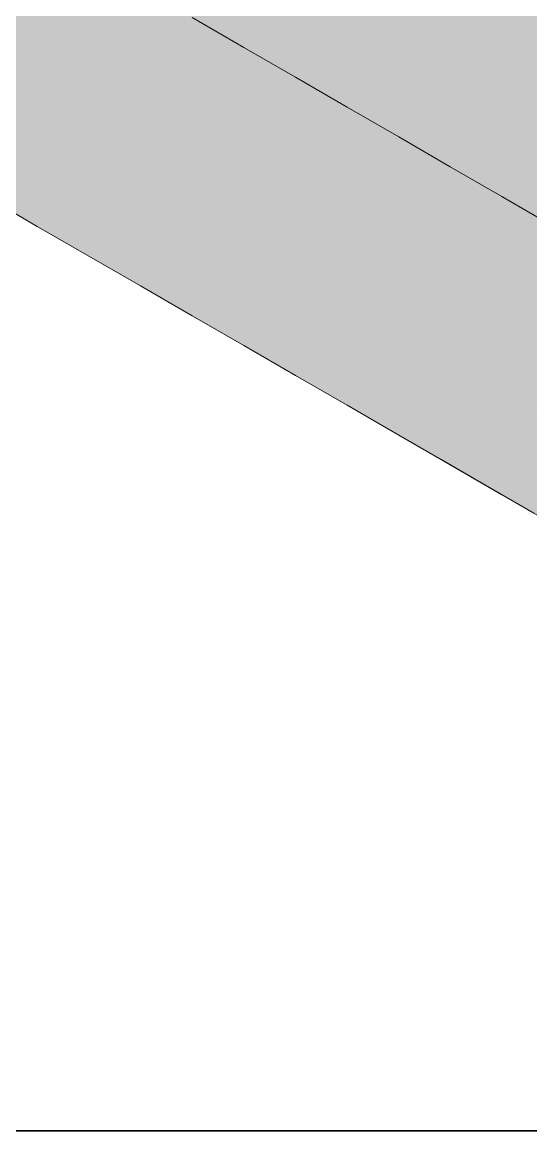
# Model space of a CAD drawing. Header units: metres. Extents: x 349122 to 349453, y 9281252 to 9281971.
# Drawn here: x 349263.946 to 349264.202, y 9281655.22 to 9281655.778 of the extents above; entities that cross this region are included whole.
import ezdxf

# ---------------------------------------------------------------- set-up
doc = ezdxf.new("R2010")
doc.units = ezdxf.units.M
doc.header["$LTSCALE"] = 0.25
doc.layers.add('ISO-3D', color=7, linetype='CONTINUOUS', lineweight=13)
doc.layers.add('ISO-3D-ARISTAS', color=250, linetype='CONTINUOUS', lineweight=13)
doc.layers.add('PANEL', color=5, linetype='CONTINUOUS', lineweight=35, true_color=0x1f4e79)

msp = doc.modelspace()

# ---------------------------------------------------------------- linework, layer by layer
at = {"layer": 'ISO-3D', "true_color": 0x9e9d98}
for points in [[(349263.97921, 9281655.77579), (349263.95323, 9281655.79079), (349263.97921, 9281655.80474), (349263.95323, 9281655.81974)], [(349264.03117, 9281655.77474), (349264.00519, 9281655.78974), (349264.03117, 9281655.80368), (349264.00519, 9281655.81868)], [(349264.08313, 9281655.77368), (349264.05715, 9281655.78868), (349264.08313, 9281655.80263), (349264.05715, 9281655.81763)], [(349264.1351, 9281655.77625), (349264.10912, 9281655.79125), (349264.1351, 9281655.80437), (349264.10912, 9281655.81937)], [(349264.1351, 9281655.77263), (349264.10912, 9281655.78763), (349264.1351, 9281655.80158), (349264.10912, 9281655.81658)], [(349264.1784, 9281655.77658), (349264.15675, 9281655.78908), (349264.1784, 9281655.80553), (349264.15675, 9281655.81803)], [(349264.18706, 9281655.77437), (349264.16108, 9281655.78937), (349264.18706, 9281655.8025), (349264.16108, 9281655.8175)], [(349263.95323, 9281655.76184), (349263.92725, 9281655.77684), (349263.95323, 9281655.79079), (349263.92725, 9281655.80579)], [(349264.00519, 9281655.76079), (349263.97921, 9281655.77579), (349264.00519, 9281655.78974), (349263.97921, 9281655.80474)], [(349264.05715, 9281655.765), (349264.03117, 9281655.78), (349264.05715, 9281655.79312), (349264.03117, 9281655.80812)], [(349264.10912, 9281655.76312), (349264.08313, 9281655.77812), (349264.10912, 9281655.79125), (349264.08313, 9281655.80625)], [(349264.16108, 9281655.76125), (349264.1351, 9281655.77625), (349264.16108, 9281655.78937), (349264.1351, 9281655.80437)], [(349264.20314, 9281655.76229), (349264.1784, 9281655.77658), (349264.20314, 9281655.79124), (349264.1784, 9281655.80553)], [(349264.05715, 9281655.75974), (349264.03117, 9281655.77474), (349264.05715, 9281655.78868), (349264.03117, 9281655.80368)], [(349264.10912, 9281655.75868), (349264.08313, 9281655.77368), (349264.10912, 9281655.78763), (349264.08313, 9281655.80263)], [(349264.15675, 9281655.76013), (349264.1351, 9281655.77263), (349264.15675, 9281655.78908), (349264.1351, 9281655.80158)], [(349264.21304, 9281655.75937), (349264.18706, 9281655.77437), (349264.21304, 9281655.7875), (349264.18706, 9281655.8025)], [(349264.08313, 9281655.75), (349264.05715, 9281655.765), (349264.08313, 9281655.77812), (349264.05715, 9281655.79312)], [(349263.97921, 9281655.74684), (349263.95323, 9281655.76184), (349263.97921, 9281655.77579), (349263.95323, 9281655.79079)], [(349264.03117, 9281655.74579), (349264.00519, 9281655.76079), (349264.03117, 9281655.77474), (349264.00519, 9281655.78974)], [(349264.08313, 9281655.74474), (349264.05715, 9281655.75974), (349264.08313, 9281655.77368), (349264.05715, 9281655.78868)], [(349264.1351, 9281655.74812), (349264.10912, 9281655.76312), (349264.1351, 9281655.77625), (349264.10912, 9281655.79125)], [(349264.1351, 9281655.74368), (349264.10912, 9281655.75868), (349264.1351, 9281655.77263), (349264.10912, 9281655.78763)], [(349264.1784, 9281655.74763), (349264.15675, 9281655.76013), (349264.1784, 9281655.77658), (349264.15675, 9281655.78908)], [(349264.18706, 9281655.74625), (349264.16108, 9281655.76125), (349264.18706, 9281655.77437), (349264.16108, 9281655.78937)], [(349263.95323, 9281655.73289), (349263.92725, 9281655.74789), (349263.95323, 9281655.76184), (349263.92725, 9281655.77684)], [(349264.10912, 9281655.735), (349264.08313, 9281655.75), (349264.10912, 9281655.76312), (349264.08313, 9281655.77812)], [(349264.20314, 9281655.73335), (349264.1784, 9281655.74763), (349264.20314, 9281655.76229), (349264.1784, 9281655.77658)], [(349264.00519, 9281655.73184), (349263.97921, 9281655.74684), (349264.00519, 9281655.76079), (349263.97921, 9281655.77579)], [(349264.05715, 9281655.73079), (349264.03117, 9281655.74579), (349264.05715, 9281655.75974), (349264.03117, 9281655.77474)], [(349264.10912, 9281655.72974), (349264.08313, 9281655.74474), (349264.10912, 9281655.75868), (349264.08313, 9281655.77368)], [(349264.16108, 9281655.73312), (349264.1351, 9281655.74812), (349264.16108, 9281655.76125), (349264.1351, 9281655.77625)], [(349264.15675, 9281655.73118), (349264.1351, 9281655.74368), (349264.15675, 9281655.76013), (349264.1351, 9281655.77263)], [(349264.21304, 9281655.73125), (349264.18706, 9281655.74625), (349264.21304, 9281655.75937), (349264.18706, 9281655.77437)], [(349263.97921, 9281655.71789), (349263.95323, 9281655.73289), (349263.97921, 9281655.74684), (349263.95323, 9281655.76184)], [(349264.03117, 9281655.71684), (349264.00519, 9281655.73184), (349264.03117, 9281655.74579), (349264.00519, 9281655.76079)], [(349264.08313, 9281655.71579), (349264.05715, 9281655.73079), (349264.08313, 9281655.74474), (349264.05715, 9281655.75974)], [(349264.1351, 9281655.72), (349264.10912, 9281655.735), (349264.1351, 9281655.74812), (349264.10912, 9281655.76312)], [(349264.1784, 9281655.71868), (349264.15675, 9281655.73118), (349264.1784, 9281655.74763), (349264.15675, 9281655.76013)], [(349264.18706, 9281655.71812), (349264.16108, 9281655.73312), (349264.18706, 9281655.74625), (349264.16108, 9281655.76125)], [(349264.1351, 9281655.71474), (349264.10912, 9281655.72974), (349264.1351, 9281655.74368), (349264.10912, 9281655.75868)], [(349263.95323, 9281655.70395), (349263.92725, 9281655.71895), (349263.95323, 9281655.73289), (349263.92725, 9281655.74789)], [(349264.00519, 9281655.70289), (349263.97921, 9281655.71789), (349264.00519, 9281655.73184), (349263.97921, 9281655.74684)], [(349264.05715, 9281655.70184), (349264.03117, 9281655.71684), (349264.05715, 9281655.73079), (349264.03117, 9281655.74579)], [(349264.10912, 9281655.70079), (349264.08313, 9281655.71579), (349264.10912, 9281655.72974), (349264.08313, 9281655.74474)], [(349264.16108, 9281655.705), (349264.1351, 9281655.72), (349264.16108, 9281655.73312), (349264.1351, 9281655.74812)], [(349264.15675, 9281655.70224), (349264.1351, 9281655.71474), (349264.15675, 9281655.73118), (349264.1351, 9281655.74368)], [(349264.20314, 9281655.7044), (349264.1784, 9281655.71868), (349264.20314, 9281655.73335), (349264.1784, 9281655.74763)], [(349264.21304, 9281655.70312), (349264.18706, 9281655.71812), (349264.21304, 9281655.73125), (349264.18706, 9281655.74625)], [(349263.97921, 9281655.68895), (349263.95323, 9281655.70395), (349263.97921, 9281655.71789), (349263.95323, 9281655.73289)], [(349264.03117, 9281655.68789), (349264.00519, 9281655.70289), (349264.03117, 9281655.71684), (349264.00519, 9281655.73184)], [(349264.18706, 9281655.69), (349264.16108, 9281655.705), (349264.18706, 9281655.71812), (349264.16108, 9281655.73312)], [(349264.08313, 9281655.68684), (349264.05715, 9281655.70184), (349264.08313, 9281655.71579), (349264.05715, 9281655.73079)], [(349264.1351, 9281655.68579), (349264.10912, 9281655.70079), (349264.1351, 9281655.71474), (349264.10912, 9281655.72974)], [(349264.1784, 9281655.68974), (349264.15675, 9281655.70224), (349264.1784, 9281655.71868), (349264.15675, 9281655.73118)], [(349263.95323, 9281655.675), (349263.92725, 9281655.69), (349263.95323, 9281655.70395), (349263.92725, 9281655.71895)], [(349264.00519, 9281655.67395), (349263.97921, 9281655.68895), (349264.00519, 9281655.70289), (349263.97921, 9281655.71789)], [(349264.05715, 9281655.67289), (349264.03117, 9281655.68789), (349264.05715, 9281655.70184), (349264.03117, 9281655.71684)], [(349264.10912, 9281655.67184), (349264.08313, 9281655.68684), (349264.10912, 9281655.70079), (349264.08313, 9281655.71579)], [(349264.20314, 9281655.67545), (349264.1784, 9281655.68974), (349264.20314, 9281655.7044), (349264.1784, 9281655.71868)], [(349264.21304, 9281655.675), (349264.18706, 9281655.69), (349264.21304, 9281655.70312), (349264.18706, 9281655.71812)], [(349264.15675, 9281655.67329), (349264.1351, 9281655.68579), (349264.15675, 9281655.70224), (349264.1351, 9281655.71474)], [(349263.97921, 9281655.66), (349263.95323, 9281655.675), (349263.97921, 9281655.68895), (349263.95323, 9281655.70395)], [(349264.03117, 9281655.65895), (349264.00519, 9281655.67395), (349264.03117, 9281655.68789), (349264.00519, 9281655.70289)], [(349264.08313, 9281655.65789), (349264.05715, 9281655.67289), (349264.08313, 9281655.68684), (349264.05715, 9281655.70184)], [(349264.1351, 9281655.65684), (349264.10912, 9281655.67184), (349264.1351, 9281655.68579), (349264.10912, 9281655.70079)], [(349264.1784, 9281655.66079), (349264.15675, 9281655.67329), (349264.1784, 9281655.68974), (349264.15675, 9281655.70224)], [(349264.00519, 9281655.645), (349263.97921, 9281655.66), (349264.00519, 9281655.67395), (349263.97921, 9281655.68895)], [(349264.05715, 9281655.64395), (349264.03117, 9281655.65895), (349264.05715, 9281655.67289), (349264.03117, 9281655.68789)], [(349264.20314, 9281655.6465), (349264.1784, 9281655.66079), (349264.20314, 9281655.67545), (349264.1784, 9281655.68974)], [(349264.10912, 9281655.64289), (349264.08313, 9281655.65789), (349264.10912, 9281655.67184), (349264.08313, 9281655.68684)], [(349264.15675, 9281655.64434), (349264.1351, 9281655.65684), (349264.15675, 9281655.67329), (349264.1351, 9281655.68579)], [(349264.03117, 9281655.63), (349264.00519, 9281655.645), (349264.03117, 9281655.65895), (349264.00519, 9281655.67395)], [(349264.08313, 9281655.62895), (349264.05715, 9281655.64395), (349264.08313, 9281655.65789), (349264.05715, 9281655.67289)], [(349264.1351, 9281655.62789), (349264.10912, 9281655.64289), (349264.1351, 9281655.65684), (349264.10912, 9281655.67184)], [(349264.1784, 9281655.63184), (349264.15675, 9281655.64434), (349264.1784, 9281655.66079), (349264.15675, 9281655.67329)], [(349264.20314, 9281655.61756), (349264.1784, 9281655.63184), (349264.20314, 9281655.6465), (349264.1784, 9281655.66079)], [(349264.05715, 9281655.615), (349264.03117, 9281655.63), (349264.05715, 9281655.64395), (349264.03117, 9281655.65895)], [(349264.10912, 9281655.61395), (349264.08313, 9281655.62895), (349264.10912, 9281655.64289), (349264.08313, 9281655.65789)], [(349264.15675, 9281655.61539), (349264.1351, 9281655.62789), (349264.15675, 9281655.64434), (349264.1351, 9281655.65684)], [(349264.08313, 9281655.6), (349264.05715, 9281655.615), (349264.08313, 9281655.62895), (349264.05715, 9281655.64395)], [(349264.1351, 9281655.59895), (349264.10912, 9281655.61395), (349264.1351, 9281655.62789), (349264.10912, 9281655.64289)], [(349264.1784, 9281655.60289), (349264.15675, 9281655.61539), (349264.1784, 9281655.63184), (349264.15675, 9281655.64434)], [(349264.20314, 9281655.58861), (349264.1784, 9281655.60289), (349264.20314, 9281655.61756), (349264.1784, 9281655.63184)], [(349264.10912, 9281655.585), (349264.08313, 9281655.6), (349264.10912, 9281655.61395), (349264.08313, 9281655.62895)], [(349264.15675, 9281655.58645), (349264.1351, 9281655.59895), (349264.15675, 9281655.61539), (349264.1351, 9281655.62789)], [(349264.1784, 9281655.57395), (349264.15675, 9281655.58645), (349264.1784, 9281655.60289), (349264.15675, 9281655.61539)], [(349264.1351, 9281655.57), (349264.10912, 9281655.585), (349264.1351, 9281655.59895), (349264.10912, 9281655.61395)], [(349264.15675, 9281655.5575), (349264.1351, 9281655.57), (349264.15675, 9281655.58645), (349264.1351, 9281655.59895)], [(349264.20314, 9281655.55966), (349264.1784, 9281655.57395), (349264.20314, 9281655.58861), (349264.1784, 9281655.60289)], [(349264.1784, 9281655.545), (349264.15675, 9281655.5575), (349264.1784, 9281655.57395), (349264.15675, 9281655.58645)], [(349264.20314, 9281655.53071), (349264.1784, 9281655.545), (349264.20314, 9281655.55966), (349264.1784, 9281655.57395)]]:
    msp.add_solid(points, dxfattribs=at)
at = {"layer": 'ISO-3D', "true_color": 0xb0aea8}
for points in [[(349263.98354, 9281655.7825), (349263.96189, 9281655.77), (349263.95756, 9281655.7975), (349263.93591, 9281655.785)], [(349264.03117, 9281655.78), (349264.00952, 9281655.7675), (349264.00519, 9281655.795), (349263.98354, 9281655.7825)], [(349263.96189, 9281655.77), (349263.94024, 9281655.7575), (349263.93591, 9281655.785), (349263.91426, 9281655.7725)], [(349264.00952, 9281655.7675), (349263.98787, 9281655.755), (349263.98354, 9281655.7825), (349263.96189, 9281655.77)], [(349264.05715, 9281655.765), (349264.0355, 9281655.7525), (349264.03117, 9281655.78), (349264.00952, 9281655.7675)], [(349263.98787, 9281655.755), (349263.96622, 9281655.7425), (349263.96189, 9281655.77), (349263.94024, 9281655.7575)], [(349264.0355, 9281655.7525), (349264.01385, 9281655.74), (349264.00952, 9281655.7675), (349263.98787, 9281655.755)], [(349264.08313, 9281655.75), (349264.06148, 9281655.7375), (349264.05715, 9281655.765), (349264.0355, 9281655.7525)], [(349263.96622, 9281655.7425), (349263.94457, 9281655.73), (349263.94024, 9281655.7575), (349263.91859, 9281655.745)], [(349264.01385, 9281655.74), (349263.9922, 9281655.7275), (349263.98787, 9281655.755), (349263.96622, 9281655.7425)], [(349264.06148, 9281655.7375), (349264.03983, 9281655.725), (349264.0355, 9281655.7525), (349264.01385, 9281655.74)], [(349264.10912, 9281655.735), (349264.08746, 9281655.7225), (349264.08313, 9281655.75), (349264.06148, 9281655.7375)], [(349263.9922, 9281655.7275), (349263.97055, 9281655.715), (349263.96622, 9281655.7425), (349263.94457, 9281655.73)], [(349264.03983, 9281655.725), (349264.01818, 9281655.7125), (349264.01385, 9281655.74), (349263.9922, 9281655.7275)], [(349264.08746, 9281655.7225), (349264.06581, 9281655.71), (349264.06148, 9281655.7375), (349264.03983, 9281655.725)], [(349264.1351, 9281655.72), (349264.11345, 9281655.7075), (349264.10912, 9281655.735), (349264.08746, 9281655.7225)], [(349263.97055, 9281655.715), (349263.9489, 9281655.7025), (349263.94457, 9281655.73), (349263.92292, 9281655.7175)], [(349264.01818, 9281655.7125), (349263.99653, 9281655.7), (349263.9922, 9281655.7275), (349263.97055, 9281655.715)], [(349264.06581, 9281655.71), (349264.04416, 9281655.6975), (349264.03983, 9281655.725), (349264.01818, 9281655.7125)], [(349264.11345, 9281655.7075), (349264.09179, 9281655.695), (349264.08746, 9281655.7225), (349264.06581, 9281655.71)], [(349263.9489, 9281655.7025), (349263.92725, 9281655.69), (349263.92292, 9281655.7175), (349263.90127, 9281655.705)], [(349264.16108, 9281655.705), (349264.13943, 9281655.6925), (349264.1351, 9281655.72), (349264.11345, 9281655.7075)], [(349263.99653, 9281655.7), (349263.97488, 9281655.6875), (349263.97055, 9281655.715), (349263.9489, 9281655.7025)], [(349264.04416, 9281655.6975), (349264.02251, 9281655.685), (349264.01818, 9281655.7125), (349263.99653, 9281655.7)], [(349264.09179, 9281655.695), (349264.07014, 9281655.6825), (349264.06581, 9281655.71), (349264.04416, 9281655.6975)], [(349264.13943, 9281655.6925), (349264.11778, 9281655.68), (349264.11345, 9281655.7075), (349264.09179, 9281655.695)], [(349264.18706, 9281655.69), (349264.16541, 9281655.6775), (349264.16108, 9281655.705), (349264.13943, 9281655.6925)], [(349263.97488, 9281655.6875), (349263.95323, 9281655.675), (349263.9489, 9281655.7025), (349263.92725, 9281655.69)], [(349264.02251, 9281655.685), (349264.00086, 9281655.6725), (349263.99653, 9281655.7), (349263.97488, 9281655.6875)], [(349264.07014, 9281655.6825), (349264.04849, 9281655.67), (349264.04416, 9281655.6975), (349264.02251, 9281655.685)], [(349264.11778, 9281655.68), (349264.09613, 9281655.6675), (349264.09179, 9281655.695), (349264.07014, 9281655.6825)], [(349264.00086, 9281655.6725), (349263.97921, 9281655.66), (349263.97488, 9281655.6875), (349263.95323, 9281655.675)], [(349264.16541, 9281655.6775), (349264.14376, 9281655.665), (349264.13943, 9281655.6925), (349264.11778, 9281655.68)], [(349264.21304, 9281655.675), (349264.19139, 9281655.6625), (349264.18706, 9281655.69), (349264.16541, 9281655.6775)], [(349264.04849, 9281655.67), (349264.02684, 9281655.6575), (349264.02251, 9281655.685), (349264.00086, 9281655.6725)], [(349264.09613, 9281655.6675), (349264.07447, 9281655.655), (349264.07014, 9281655.6825), (349264.04849, 9281655.67)], [(349264.14376, 9281655.665), (349264.12211, 9281655.6525), (349264.11778, 9281655.68), (349264.09613, 9281655.6675)], [(349264.19139, 9281655.6625), (349264.16974, 9281655.65), (349264.16541, 9281655.6775), (349264.14376, 9281655.665)], [(349264.02684, 9281655.6575), (349264.00519, 9281655.645), (349264.00086, 9281655.6725), (349263.97921, 9281655.66)], [(349264.23902, 9281655.66), (349264.21737, 9281655.6475), (349264.21304, 9281655.675), (349264.19139, 9281655.6625)], [(349264.07447, 9281655.655), (349264.05282, 9281655.6425), (349264.04849, 9281655.67), (349264.02684, 9281655.6575)], [(349264.12211, 9281655.6525), (349264.10046, 9281655.64), (349264.09613, 9281655.6675), (349264.07447, 9281655.655)], [(349264.16974, 9281655.65), (349264.14809, 9281655.6375), (349264.14376, 9281655.665), (349264.12211, 9281655.6525)], [(349264.21737, 9281655.6475), (349264.19572, 9281655.635), (349264.19139, 9281655.6625), (349264.16974, 9281655.65)], [(349264.05282, 9281655.6425), (349264.03117, 9281655.63), (349264.02684, 9281655.6575), (349264.00519, 9281655.645)], [(349264.10046, 9281655.64), (349264.0788, 9281655.6275), (349264.07447, 9281655.655), (349264.05282, 9281655.6425)], [(349264.14809, 9281655.6375), (349264.12644, 9281655.625), (349264.12211, 9281655.6525), (349264.10046, 9281655.64)], [(349264.19572, 9281655.635), (349264.17407, 9281655.6225), (349264.16974, 9281655.65), (349264.14809, 9281655.6375)], [(349264.24335, 9281655.6325), (349264.2217, 9281655.62), (349264.21737, 9281655.6475), (349264.19572, 9281655.635)], [(349264.0788, 9281655.6275), (349264.05715, 9281655.615), (349264.05282, 9281655.6425), (349264.03117, 9281655.63)], [(349264.12644, 9281655.625), (349264.10479, 9281655.6125), (349264.10046, 9281655.64), (349264.0788, 9281655.6275)], [(349264.17407, 9281655.6225), (349264.15242, 9281655.61), (349264.14809, 9281655.6375), (349264.12644, 9281655.625)], [(349264.2217, 9281655.62), (349264.20005, 9281655.6075), (349264.19572, 9281655.635), (349264.17407, 9281655.6225)], [(349264.10479, 9281655.6125), (349264.08313, 9281655.6), (349264.0788, 9281655.6275), (349264.05715, 9281655.615)], [(349264.15242, 9281655.61), (349264.13077, 9281655.5975), (349264.12644, 9281655.625), (349264.10479, 9281655.6125)], [(349264.20005, 9281655.6075), (349264.1784, 9281655.595), (349264.17407, 9281655.6225), (349264.15242, 9281655.61)], [(349264.24768, 9281655.605), (349264.22603, 9281655.5925), (349264.2217, 9281655.62), (349264.20005, 9281655.6075)], [(349264.13077, 9281655.5975), (349264.10912, 9281655.585), (349264.10479, 9281655.6125), (349264.08313, 9281655.6)], [(349264.1784, 9281655.595), (349264.15675, 9281655.5825), (349264.15242, 9281655.61), (349264.13077, 9281655.5975)], [(349264.22603, 9281655.5925), (349264.20438, 9281655.58), (349264.20005, 9281655.6075), (349264.1784, 9281655.595)], [(349264.15675, 9281655.5825), (349264.1351, 9281655.57), (349264.13077, 9281655.5975), (349264.10912, 9281655.585)], [(349264.20438, 9281655.58), (349264.18273, 9281655.5675), (349264.1784, 9281655.595), (349264.15675, 9281655.5825)], [(349264.18273, 9281655.5675), (349264.16108, 9281655.555), (349264.15675, 9281655.5825), (349264.1351, 9281655.57)], [(349264.23036, 9281655.565), (349264.20871, 9281655.5525), (349264.20438, 9281655.58), (349264.18273, 9281655.5675)], [(349264.20871, 9281655.5525), (349264.18706, 9281655.54), (349264.18273, 9281655.5675), (349264.16108, 9281655.555)], [(349264.23469, 9281655.5375), (349264.21304, 9281655.525), (349264.20871, 9281655.5525), (349264.18706, 9281655.54)]]:
    msp.add_solid(points, dxfattribs=at)
at = {"layer": 'ISO-3D-ARISTAS', "color": 250}
for p, q in [((349264.03117, 9281655.78), (349264.05715, 9281655.765)), ((349264.05715, 9281655.765), (349264.03117, 9281655.78)), ((349264.05715, 9281655.765), (349264.08313, 9281655.75)), ((349264.08313, 9281655.75), (349264.05715, 9281655.765)), ((349264.08313, 9281655.75), (349264.10912, 9281655.735)), ((349264.10912, 9281655.735), (349264.08313, 9281655.75)), ((349264.10912, 9281655.735), (349264.1351, 9281655.72)), ((349264.1351, 9281655.72), (349264.10912, 9281655.735)), ((349264.1351, 9281655.72), (349264.16108, 9281655.705)), ((349264.16108, 9281655.705), (349264.1351, 9281655.72)), ((349264.16108, 9281655.705), (349264.18706, 9281655.69)), ((349264.18706, 9281655.69), (349264.16108, 9281655.705)), ((349263.95323, 9281655.675), (349263.92725, 9281655.69)), ((349263.95323, 9281655.675), (349263.92725, 9281655.69)), ((349264.18706, 9281655.69), (349264.21304, 9281655.675)), ((349264.21304, 9281655.675), (349264.18706, 9281655.69)), ((349263.97921, 9281655.66), (349263.95323, 9281655.675)), ((349263.97921, 9281655.66), (349263.95323, 9281655.675)), ((349264.00519, 9281655.645), (349263.97921, 9281655.66)), ((349264.00519, 9281655.645), (349263.97921, 9281655.66)), ((349264.03117, 9281655.63), (349264.00519, 9281655.645)), ((349264.03117, 9281655.63), (349264.00519, 9281655.645)), ((349264.05715, 9281655.615), (349264.03117, 9281655.63)), ((349264.05715, 9281655.615), (349264.03117, 9281655.63)), ((349264.08313, 9281655.6), (349264.05715, 9281655.615)), ((349264.08313, 9281655.6), (349264.05715, 9281655.615)), ((349264.10912, 9281655.585), (349264.08313, 9281655.6)), ((349264.10912, 9281655.585), (349264.08313, 9281655.6)), ((349264.1351, 9281655.57), (349264.10912, 9281655.585)), ((349264.1351, 9281655.57), (349264.10912, 9281655.585)), ((349264.16108, 9281655.555), (349264.1351, 9281655.57)), ((349264.15675, 9281655.5575), (349264.1351, 9281655.57)), ((349264.1784, 9281655.545), (349264.15675, 9281655.5575)), ((349264.18706, 9281655.54), (349264.16108, 9281655.555)), ((349264.20314, 9281655.53071), (349264.1784, 9281655.545)), ((349264.21304, 9281655.525), (349264.18706, 9281655.54))]:
    msp.add_line(p, q, dxfattribs=at)
at = {"layer": 'PANEL'}
msp.add_lwpolyline([(349262.27, 9281655.22), (349266.26, 9281655.22), (349266.26, 9281657.41), (349262.27, 9281657.41)], close=True, dxfattribs=at)

doc.saveas('drawing.dxf')
